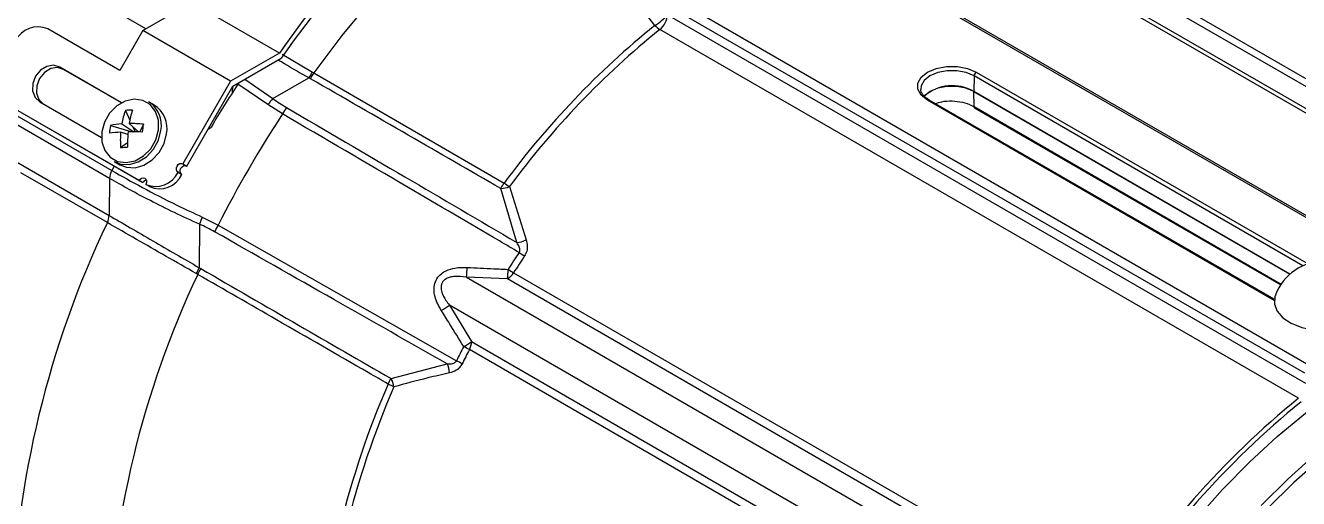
# Model space of a CAD drawing. Extents: x 16.5 to 113.1, y 4.4 to 84.5.
# Drawn here: x 24.84 to 30.79, y 65.32 to 67.53 of the extents above; entities that cross this region are included whole.
import ezdxf

# ---------------------------------------------------------------- set-up
doc = ezdxf.new("R2010")
doc.units = 0
doc.header["$MEASUREMENT"] = 0
doc.layers.add('OBJECT', color=7, linetype='CONTINUOUS')

msp = doc.modelspace()

# ---------------------------------------------------------------- linework, layer by layer
at = {"layer": 'OBJECT'}
for p, q in [((31.4296, 66.2868), (28.3007, 68.0931)), ((31.4448, 66.2882), (28.3394, 68.0809)), ((32.5543, 66.2857), (29.6306, 67.9735)), ((32.5014, 66.2793), (29.6342, 67.9346)), ((25.4056, 67.5181), (24.8992, 67.8104)), ((32.3902, 66.22), (29.6191, 67.8197)), ((29.6477, 67.8239), (32.4176, 66.2249)), ((30.8394, 65.9461), (27.7106, 67.7524)), ((25.3908, 67.5096), (25.6194, 67.6415)), ((26.0295, 67.4048), (25.6194, 67.6415)), ((27.7831, 67.5336), (27.7205, 67.6138)), ((30.819, 65.9096), (27.7793, 67.6643)), ((27.8418, 67.5839), (30.8212, 65.8639)), ((25.2834, 67.3234), (24.9475, 67.5173)), ((25.3908, 67.5096), (25.2834, 67.3234)), ((25.8009, 67.2728), (25.3908, 67.5096)), ((30.7893, 65.7927), (27.8061, 67.5149)), ((26.0295, 67.4048), (25.8009, 67.2728)), ((25.8115, 67.2495), (26.0378, 67.3801)), ((26.0414, 67.3991), (26.184, 67.3156)), ((25.2921, 67.1723), (25.0034, 67.339)), ((25.0214, 67.3286), (25.0034, 67.339)), ((25.2921, 67.1723), (25.0214, 67.3286)), ((26.184, 67.3156), (26.1908, 67.3116)), ((26.1908, 67.3116), (27.079, 66.7977)), ((29.2842, 67.3159), (30.8345, 66.4209)), ((25.8009, 67.2728), (25.5785, 66.8875)), ((25.8406, 67.2663), (25.8353, 67.2598)), ((25.9756, 67.1642), (25.8353, 67.2598)), ((25.8684, 67.2824), (25.9983, 67.192)), ((25.9983, 67.192), (26.1668, 67.2892)), ((29.2736, 67.2978), (29.272, 67.2259)), ((30.8096, 66.4111), (29.2736, 67.2978)), ((25.2364, 66.8191), (24.5626, 67.2081)), ((24.5727, 67.2454), (25.2465, 66.8564)), ((25.5965, 66.8771), (25.8115, 67.2495)), ((25.8108, 67.2204), (25.8121, 67.2498)), ((29.0247, 67.2368), (29.0249, 67.2341)), ((29.0643, 67.1854), (29.0513, 67.1941)), ((29.272, 67.2259), (30.7498, 66.3727)), ((29.2736, 67.1544), (29.272, 67.2252)), ((30.7494, 66.3724), (29.272, 67.2252)), ((25.3729, 66.8099), (24.7475, 67.1709)), ((25.3909, 66.7995), (24.7655, 67.1605)), ((24.9099, 67.1771), (25.1987, 67.0103)), ((25.3098, 67.1367), (25.3304, 67.0913)), ((25.4448, 67.1621), (25.4186, 67.1772)), ((26.0431, 67.1205), (25.9756, 67.1642)), ((30.6758, 66.25), (29.0568, 67.1846)), ((30.6762, 66.2548), (29.0643, 67.1854)), ((29.0645, 67.1853), (29.0643, 67.1854)), ((29.2736, 67.1544), (30.7083, 66.3261)), ((29.2767, 67.1478), (30.706, 66.3227)), ((25.2926, 67.0743), (25.3499, 67.0367)), ((25.3706, 67.0364), (25.3275, 67.0756)), ((25.2402, 67.0665), (25.3408, 67.0368)), ((25.3215, 67.0237), (25.2876, 67.0353)), ((25.3444, 67.0602), (25.3551, 67.0367)), ((25.3947, 67.0721), (25.3766, 67.0362)), ((24.6351, 66.9918), (25.2338, 66.6462)), ((25.2877, 66.9643), (25.3201, 66.9875)), ((25.2576, 66.8984), (25.2837, 66.8833)), ((25.2256, 66.6129), (24.8216, 66.8461)), ((25.2569, 66.8768), (25.2465, 66.8564)), ((25.556, 66.8485), (25.574, 66.8381)), ((25.5785, 66.8875), (25.5965, 66.8771)), ((25.2364, 66.8191), (25.2338, 66.6462)), ((25.3729, 66.8099), (25.3909, 66.7995)), ((25.4051, 66.7913), (25.4047, 66.7915)), ((25.4227, 66.7811), (25.4047, 66.7915)), ((25.4231, 66.7809), (25.4051, 66.7913)), ((25.4231, 66.7809), (25.4227, 66.7811)), ((27.1041, 66.7813), (27.1813, 66.5318)), ((27.1379, 66.5198), (27.0631, 66.7725)), ((25.6567, 66.6058), (25.6551, 66.4023)), ((25.6689, 66.6388), (25.7428, 66.6013)), ((25.7428, 66.6013), (26.8564, 65.968)), ((25.6478, 66.3712), (25.6412, 66.3751)), ((27.1233, 66.3789), (29.8944, 64.7792)), ((26.9031, 66.3579), (29.7703, 64.7027)), ((27.0947, 66.3501), (26.9031, 66.3579)), ((29.8646, 64.7511), (27.0947, 66.3501)), ((29.6932, 64.5708), (26.8232, 66.2276)), ((26.8232, 66.2276), (26.927, 66.0577)), ((29.6876, 64.4199), (26.9165, 66.0197)), ((26.927, 66.0577), (29.697, 64.4586)), ((26.5505, 65.8846), (26.8124, 65.9539))]:
    msp.add_line(p, q, dxfattribs=at)
at = {"layer": 'OBJECT', "flags": 128}
for points in [[(28.8275, 68.8338), (28.6971, 68.8576), (28.5611, 68.8676), (28.4201, 68.8639), (28.2749, 68.8464), (28.1261, 68.8152), (27.9744, 68.7704), (27.8206, 68.7123), (27.6652, 68.6411), (27.5092, 68.5572), (27.3531, 68.4609), (27.1978, 68.3528), (27.0439, 68.2332), (26.8922, 68.1029), (26.7434, 67.9623), (26.5982, 67.8121), (26.4573, 67.6532), (26.3213, 67.4861), (26.1908, 67.3116)], [(25.0034, 67.339), (24.9745, 67.3474), (24.9429, 67.3423), (24.9134, 67.3243), (24.8905, 67.2962), (24.8777, 67.2623), (24.8768, 67.2278), (24.8881, 67.1978), (24.9099, 67.1771)], [(25.0214, 67.3286), (24.9925, 67.337), (24.9609, 67.3319), (24.9314, 67.3139), (24.9085, 67.2858), (24.8957, 67.2519), (24.8948, 67.2174), (24.9061, 67.1874), (24.9279, 67.1667)], [(29.0568, 67.1846), (29.0272, 67.2081), (29.0117, 67.2357), (29.0117, 67.2648), (29.0272, 67.2924), (29.0568, 67.3159), (29.0975, 67.333), (29.1453, 67.3419), (29.1957, 67.3419), (29.2435, 67.333), (29.2842, 67.3159)], [(29.2736, 67.2978), (29.2367, 67.3133), (29.1933, 67.3215), (29.1477, 67.3215), (29.1043, 67.3133), (29.0674, 67.2978), (29.0406, 67.2765), (29.0265, 67.2515), (29.0247, 67.2368)], [(29.272, 67.2252), (29.2357, 67.2405), (29.1929, 67.2485), (29.148, 67.2485), (29.1053, 67.2405), (29.069, 67.2252), (29.0426, 67.2043), (29.0414, 67.2029)], [(25.4648, 67.0462), (25.4642, 67.0917), (25.4506, 67.1324), (25.4254, 67.1641), (25.3911, 67.1837), (25.351, 67.1895), (25.3091, 67.1807), (25.2694, 67.1583), (25.2358, 67.1245), (25.2116, 67.0825), (25.1993, 67.0365), (25.1999, 66.9909), (25.2135, 66.9503), (25.2386, 66.9186), (25.2729, 66.8989), (25.313, 66.8931), (25.355, 66.9019), (25.3947, 66.9243), (25.4283, 66.9582), (25.4524, 67.0002), (25.4648, 67.0462)], [(25.2576, 66.8984), (25.2881, 66.8865), (25.3287, 66.8846), (25.3701, 66.8963), (25.4087, 66.9205), (25.441, 66.9552), (25.4641, 66.9972), (25.4761, 67.0429)], [(25.2837, 66.8833), (25.3143, 66.8714), (25.3549, 66.8695), (25.3963, 66.8812), (25.4349, 66.9054), (25.4672, 66.9401), (25.4903, 66.9821), (25.5023, 67.0278)], [(25.556, 66.8485), (25.5508, 66.8535), (25.548, 66.8607), (25.5482, 66.869), (25.5513, 66.8772), (25.5568, 66.8839), (25.5639, 66.8883), (25.5715, 66.8895), (25.5785, 66.8875)], [(25.574, 66.8381), (25.5688, 66.8431), (25.566, 66.8503), (25.5662, 66.8586), (25.5693, 66.8668), (25.5748, 66.8736), (25.5819, 66.8779), (25.5895, 66.8791), (25.5965, 66.8771)], [(25.3729, 66.8099), (25.3784, 66.8166), (25.3855, 66.821), (25.3931, 66.8222), (25.4001, 66.8202), (25.4053, 66.8152), (25.408, 66.808), (25.4078, 66.7997), (25.4047, 66.7915)], [(30.6811, 66.2744), (30.6785, 66.2664), (30.6767, 66.2323), (30.6896, 66.199), (30.7165, 66.1685), (30.7556, 66.1429), (30.8045, 66.1237), (30.8602, 66.1122), (30.9191, 66.1089), (30.9775, 66.1143), (31.0318, 66.1279), (31.0785, 66.1488)], [(29.9749, 64.777), (30.0818, 64.9339), (30.1945, 65.0849), (30.3122, 65.2292), (30.4345, 65.3659), (30.5607, 65.4944), (30.69, 65.6139), (30.8218, 65.7239), (30.9553, 65.8237), (31.09, 65.9128), (31.225, 65.9907), (31.3597, 66.0571), (31.4933, 66.1115), (31.6251, 66.1537), (31.7544, 66.1835), (31.8805, 66.2007), (32.0028, 66.2051), (32.09, 66.2003)], [(30.8698, 65.5329), (30.7405, 65.4171), (30.6141, 65.2921)], [(30.8962, 65.5136), (30.7677, 65.3996), (30.6421, 65.2764)]]:
    msp.add_lwpolyline(points, dxfattribs=at)
at = {"layer": 'OBJECT'}
for centre, radius, start, end in [((30.0165, 64.631), 4.8569, 126.64108, 145.17328), ((29.995, 64.6391), 4.8138, 126.70362, 145.29072), ((29.9263, 64.5277), 6.0486, 146.49364, 153.50635), ((29.9827, 64.4951), 6.069, 146.88862, 153.05247), ((27.6608, 67.7356), 0.2362, 301.18363, 320.03871), ((27.7444, 67.5905), 0.0976, 309.15875, 356.12308), ((24.9012, 67.4117), 0.1153, 66.35689, 155.18364), ((30.2785, 64.441), 3.9738, 128.90098, 143.62565), ((30.2939, 64.4318), 3.9616, 128.90098, 143.62566), ((27.8597, 67.6043), 0.1043, 222.73171, 239.06959), ((25.774, 67.564), 0.4794, 325.02436, 328.78576), ((25.7323, 67.5819), 0.5322, 326.0977, 329.48663), ((29.2967, 67.2964), 0.0231, 122.67424, 176.45978), ((30.8359, 64.003), 5.9676, 146.92502, 149.19639), ((29.1725, 67.0522), 0.2002, 60.18505, 130.86066), ((26.2098, 66.9951), 0.2889, 137.04928, 144.17615), ((29.2861, 67.2256), 0.0141, 178.69957, 181.30043), ((25.6223, 67.0167), 0.3347, 158.99654, 170.09744), ((25.3341, 66.9191), 0.219, 87.82543, 96.37323), ((25.752, 67.0066), 0.4301, 162.22591, 170.77133), ((25.3479, 67.0675), 0.1305, 349.12261, 57.22095), ((25.3741, 67.0524), 0.1305, 349.12276, 57.2208), ((26.4937, 66.855), 0.5231, 145.58168, 149.48863), ((29.0612, 67.1786), 0.00741, 65.10193, 126.20749), ((29.2807, 67.1537), 0.00709, 174.60348, 236.10835), ((25.3134, 66.7556), 0.3194, 93.74121, 103.25467), ((25.3276, 66.4214), 0.6541, 84.11666, 90.00974), ((30.91, 63.9597), 5.8032, 146.99867, 152.92301), ((25.4799, 67.0172), 0.2447, 168.39033, 176.99334), ((25.3158, 66.4968), 0.5393, 93.00407, 98.56546), ((25.7282, 67.0007), 0.442, 175.50067, 184.72032), ((25.9088, 66.9833), 0.5887, 174.8033, 181.73232), ((25.3409, 65.8765), 1.1602, 87.57592, 90.90955), ((23.4016, 67.3092), 2.0071, 352.16767, 353.21561), ((25.2853, 67.4756), 0.5113, 270.26978, 273.92807), ((25.3237, 66.8154), 0.0874, 152.06335, 177.60458), ((25.4513, 66.8969), 0.1153, 246.35699, 335.18371), ((25.4693, 66.8865), 0.1153, 246.35694, 335.18374), ((25.412, 66.7882), 0.0239, 101.7098, 151.75057), ((26.614, 67.073), 0.5403, 326.21909, 329.37406), ((27.0617, 66.8801), 0.1075, 270.77565, 293.25994), ((27.2584, 67.0448), 0.3054, 234.01459, 239.65629), ((29.3433, 64.6413), 4.5653, 154.41504, 178.36121), ((25.1488, 66.6495), 0.0851, 334.5118, 357.82459), ((25.9336, 66.5222), 0.2892, 156.22022, 163.19686), ((26.2044, 66.3406), 0.5301, 150.53737, 154.31257), ((27.1305, 66.6306), 0.1111, 273.82655, 297.22127), ((31.028, 63.8933), 4.6588, 146.37318, 147.52877), ((31.0425, 63.8848), 4.6455, 146.37326, 147.5286), ((27.4564, 66.9422), 0.5608, 236.73804, 239.81259), ((30.9116, 66.1866), 0.2466, 20.83602, 159.16398), ((29.5991, 64.4981), 4.3728, 154.63596, 178.3701), ((25.2137, 66.6097), 0.4877, 331.23626, 334.83294), ((25.178, 66.6367), 0.5396, 330.52815, 333.77942), ((26.318, 66.4295), 0.5894, 353.02783, 357.50375), ((26.3448, 66.4206), 0.7532, 354.6326, 358.01387), ((27.0488, 66.4243), 0.0872, 301.71991, 328.61564), ((27.5353, 67.0889), 0.8209, 237.77194, 239.87282), ((26.4638, 66.7243), 0.6131, 301.64321, 305.89167), ((31.029, 63.8895), 4.6616, 152.60891, 153.52154), ((31.0395, 63.8833), 4.6436, 152.60864, 153.52199), ((26.4682, 66.7351), 0.8182, 301.04425, 304.10937), ((26.5287, 65.3443), 0.7788, 60.13834, 62.35291), ((26.8392, 66.0615), 0.0878, 331.60287, 357.56296), ((26.7115, 65.9038), 0.1127, 3.61908, 26.41036), ((26.5955, 65.4521), 0.5781, 60.18638, 63.16935), ((26.0588, 66.1281), 0.5486, 330.64079, 333.65856), ((26.4559, 65.8306), 0.1089, 7.87507, 29.73915), ((30.3771, 64.1956), 4.185, 156.5781, 166.1907), ((30.3922, 64.1871), 4.1722, 156.57813, 166.19068), ((26.4124, 65.5795), 0.3061, 60.3498, 65.97828), ((33.3939, 62.591), 4.1273, 129.12912, 147.98322), ((33.3931, 62.5911), 4.1064, 129.12913, 147.98321)]:
    msp.add_arc(centre, radius, start, end, dxfattribs=at)
for points, knots in [([(24.8753, 67.8214), (24.8554, 67.7906), (24.798, 67.7015), (24.7074, 67.5506), (24.6198, 67.3938), (24.5695, 67.2963), (24.5511, 67.2606)], [0, 0, 0, 0, 0.169694, 0.491692, 0.81372, 1, 1, 1, 1]), ([(26.1668, 67.2892), (26.1668, 67.2892), (26.1279, 67.3095), (26.0805, 67.3391), (26.0333, 67.366), (26.0233, 67.3718)], [0, 0, 0, 0, 0.000014, 0.787163, 1, 1, 1, 1]), ([(26.1741, 67.285), (26.1716, 67.2864), (26.1692, 67.2877), (26.1668, 67.2892), (26.1668, 67.2892)], [0, 0, 0, 0, 0.999721, 1, 1, 1, 1]), ([(27.0631, 66.7725), (26.9191, 66.8555), (26.6227, 67.0264), (26.3264, 67.1972), (26.1741, 67.285)], [0, 0, 0, 0, 0.48595, 1, 1, 1, 1]), ([(25.9983, 67.192), (25.9983, 67.192), (26.019, 67.1774), (26.0406, 67.164), (26.0622, 67.1506)], [0, 0, 0, 0, 0.00003, 1, 1, 1, 1]), ([(29.0513, 67.1941), (29.0511, 67.1942), (29.0423, 67.2), (29.0318, 67.2137), (29.0241, 67.2271), (29.0252, 67.2341), (29.0253, 67.2347)], [0, 0, 0, 0, 0.009173, 0.481324, 0.957013, 1, 1, 1, 1]), ([(26.0622, 67.1506), (26.2464, 67.0429), (26.6052, 66.833), (26.9635, 66.6223), (27.1379, 66.5198)], [0, 0, 0, 0, 0.513344, 1, 1, 1, 1]), ([(29.0932, 67.1687), (29.1028, 67.172), (29.1263, 67.1802), (29.1712, 67.1824), (29.22, 67.1764), (29.2541, 67.165), (29.2698, 67.1564), (29.2736, 67.1544)], [0, 0, 0, 0, 0.171835, 0.421169, 0.670837, 0.920301, 1, 1, 1, 1]), ([(27.1488, 66.4732), (27.118, 66.4913), (26.9452, 66.5926), (26.5769, 66.8088), (26.2389, 67.0062), (26.0431, 67.1205)], [0, 0, 0, 0, 0.083458, 0.469005, 1, 1, 1, 1]), ([(25.7102, 67.059), (25.7087, 67.0569), (25.7063, 67.0535), (25.7017, 67.0504), (25.6981, 67.0491), (25.6961, 67.0494), (25.6954, 67.0495)], [0, 0, 0, 0, 0.402504, 0.663327, 0.874972, 1, 1, 1, 1]), ([(25.2465, 66.8564), (25.293, 66.8302), (25.3872, 66.777), (25.5318, 66.7023), (25.6292, 66.6572), (25.6689, 66.6388)], [0, 0, 0, 0, 0.365475, 0.741466, 1, 1, 1, 1]), ([(25.6567, 66.6058), (25.6567, 66.6058), (25.6162, 66.6222), (25.538, 66.66), (25.3931, 66.7313), (25.2948, 66.7853), (25.2364, 66.8191), (25.2364, 66.8191)], [0, 0, 0, 0, 0.000004, 0.259099, 0.518181, 0.999995, 1, 1, 1, 1]), ([(25.6412, 66.3751), (25.5939, 66.4019), (25.498, 66.4564), (25.3562, 66.5376), (25.2701, 66.5872), (25.2256, 66.6129)], [0, 0, 0, 0, 0.319145, 0.647516, 1, 1, 1, 1]), ([(25.2338, 66.6462), (25.2338, 66.6462), (25.2652, 66.6281), (25.3312, 66.59), (25.4361, 66.5293), (25.5447, 66.4665), (25.6181, 66.4237), (25.6551, 66.4023), (25.6551, 66.4023)], [0, 0, 0, 0, 0.0000045, 0.2546803, 0.5093556, 0.7546737, 0.9999954, 1, 1, 1, 1]), ([(25.7267, 66.5704), (25.7035, 66.5826), (25.6804, 66.5949), (25.6567, 66.6058), (25.6567, 66.6058)], [0, 0, 0, 0, 0.999971, 1, 1, 1, 1]), ([(26.8124, 65.9539), (26.6361, 66.0538), (26.2739, 66.2588), (25.9122, 66.4647), (25.7267, 66.5704)], [0, 0, 0, 0, 0.486991, 1, 1, 1, 1]), ([(27.1488, 66.4732), (27.1499, 66.4751), (27.152, 66.4787), (27.1531, 66.4864), (27.1509, 66.4988), (27.1447, 66.5102), (27.1393, 66.5178), (27.1379, 66.5198)], [0, 0, 0, 0, 0.116851, 0.233193, 0.437976, 0.854435, 1, 1, 1, 1]), ([(27.1813, 66.5318), (27.1838, 66.5226), (27.1882, 66.5062), (27.1862, 66.4797), (27.1782, 66.4647), (27.1744, 66.4574)], [0, 0, 0, 0, 0.396713, 0.706828, 1, 1, 1, 1]), ([(26.537, 65.8591), (26.5061, 65.8769), (26.3324, 65.9769), (26.036, 66.1476), (25.7706, 66.3005), (25.6478, 66.3712)], [0, 0, 0, 0, 0.104199, 0.585852, 1, 1, 1, 1]), ([(25.6551, 66.4023), (25.6551, 66.4023), (25.6574, 66.401), (25.6598, 66.3997), (25.6621, 66.3983)], [0, 0, 0, 0, 0.000295, 1, 1, 1, 1]), ([(25.6621, 66.3983), (25.8142, 66.3104), (26.1103, 66.1392), (26.4064, 65.9679), (26.5505, 65.8846)], [0, 0, 0, 0, 0.513611, 1, 1, 1, 1]), ([(26.7854, 66.2024), (26.774, 66.2232), (26.7563, 66.2554), (26.7501, 66.3029), (26.7562, 66.3373), (26.773, 66.3646), (26.8013, 66.387), (26.8466, 66.4037), (26.8843, 66.4038), (26.9069, 66.4038)], [0, 0, 0, 0, 0.224316, 0.34584, 0.447966, 0.550598, 0.643263, 0.78662, 1, 1, 1, 1]), ([(26.9031, 66.3579), (26.8832, 66.3605), (26.8562, 66.364), (26.8222, 66.3579), (26.8044, 66.3502), (26.792, 66.3384), (26.7856, 66.3255), (26.7834, 66.3084), (26.7884, 66.2816), (26.8033, 66.2535), (26.8177, 66.2348), (26.8232, 66.2276)], [0, 0, 0, 0, 0.252396, 0.341468, 0.431195, 0.49019, 0.549439, 0.60513, 0.701097, 0.88522, 1, 1, 1, 1]), ([(26.9069, 66.4038), (26.9481, 66.4017), (27.0116, 66.3983), (27.0752, 66.3955), (27.0975, 66.3945)], [0, 0, 0, 0, 0.648491, 1, 1, 1, 1]), ([(26.8901, 66.0342), (26.8684, 66.0693), (26.8337, 66.1255), (26.7986, 66.1814), (26.7854, 66.2024)], [0, 0, 0, 0, 0.624897, 1, 1, 1, 1]), ([(26.8124, 65.9539), (26.8195, 65.9535), (26.8299, 65.9529), (26.8431, 65.9559), (26.8505, 65.9599), (26.8547, 65.9643), (26.856, 65.9671), (26.8564, 65.968)], [0, 0, 0, 0, 0.437725, 0.652227, 0.821698, 0.945103, 1, 1, 1, 1]), ([(26.8829, 65.9537), (26.8792, 65.9476), (26.8718, 65.9354), (26.8514, 65.9191), (26.8347, 65.9141), (26.824, 65.9109)], [0, 0, 0, 0, 0.263178, 0.525234, 1, 1, 1, 1]), ([(26.824, 65.9109), (26.7899, 65.9033), (26.702, 65.8838), (26.6163, 65.8601), (26.5638, 65.8455)], [0, 0, 0, 0, 0.387427, 1, 1, 1, 1])]:
    msp.add_open_spline(points, degree=3, knots=knots, dxfattribs=at)

doc.saveas('drawing.dxf')
